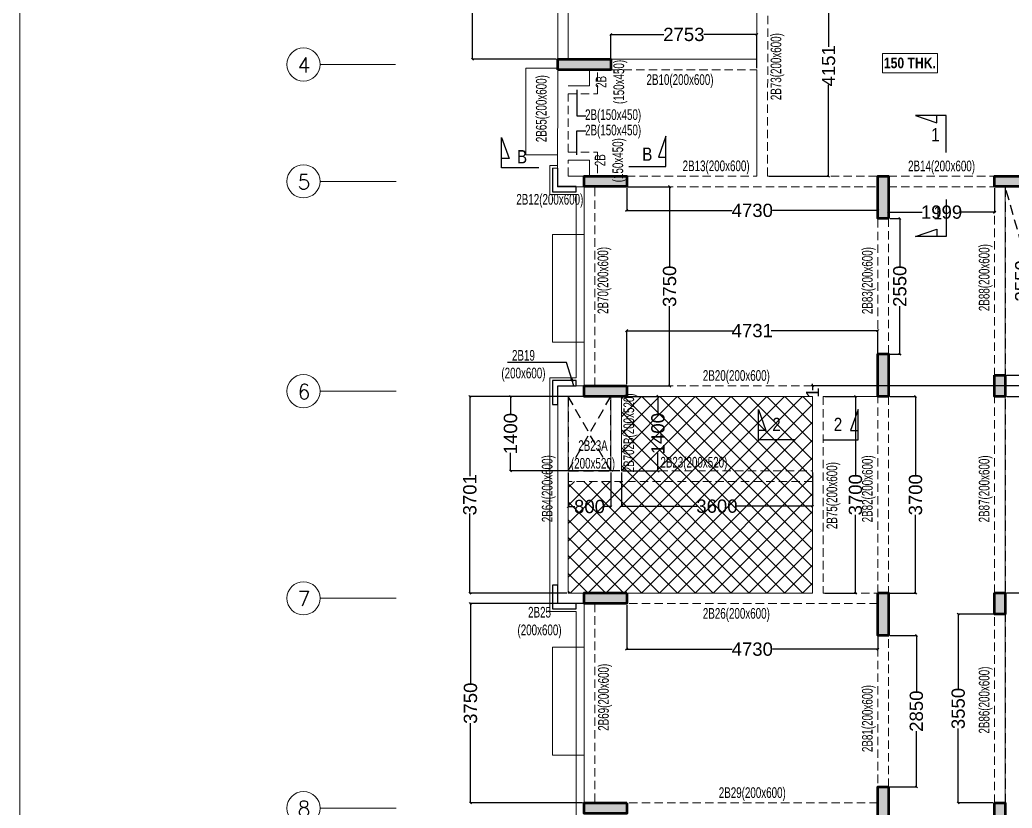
# Model space of a CAD drawing. Header units: millimetres. Extents: x -29 to 37328, y -5 to 79129.
# Drawn here: x -29 to 18661, y 51008 to 65849 of the extents above; entities that cross this region are included whole.
import ezdxf
from ezdxf.enums import TextEntityAlignment as Align

# ---------------------------------------------------------------- set-up
doc = ezdxf.new("R2010")
doc.units = ezdxf.units.MM
for name, pattern in [('ACAD_ISO04W100', [30, 24, -3, 0, -3]), ('CONTINU', [0]), ('DASHED', [0.75, 0.5, -0.25]), ('HIDDEN', [9.525, 6.35, -3.175])]:
    doc.linetypes.add(name, pattern=pattern)
for name, color, linetype, lineweight in [('A-ANNO-DIMS', 8, 'Continuous', 15), ('A-ANNO-GRID-LINE', 8, 'ACAD_ISO04W100', 20), ('A-ANNO-GRID-TEXT', 13, 'Continuous', 15), ('A-BOXING PROJECTION', 8, 'Continuous', 9), ('A-CLMN', 5, 'Continuous', 50), ('A-CONC-PATT', 253, 'Continuous', 0), ('S - BEAM', 7, 'Continuous', 13), ('S - BEAM TXT', 30, 'Continuous', 13), ('S - SLAB TXT', 2, 'Continuous', 13), ('STR-Stair', 1, 'Continuous', 13)]:
    doc.layers.add(name, color=color, linetype=linetype, lineweight=lineweight)
for name, color, linetype in [('BAND DETAILS', 2, 'Continuous'), ('S-DIM', 8, 'Continuous'), ('SECTION', 4, 'CONTINU'), ('SL-FW-HIDDEN', 1, 'Continuous'), ('STR-COL', 3, 'Continuous'), ('TOILET SUNK BY80', 240, 'Continuous')]:
    doc.layers.add(name, color=color, linetype=linetype)
doc.styles.add('Dim.s & Anno.(Misc.)', font='ARIALN.TTF')
doc.styles.add('ROMANS', font='romans.shx')
doc.styles.add('S - GRID TXT', font='ARIALNB.TTF')
doc.styles.add('SED', font='ARIALN.TTF', dxfattribs={"height": 50})
doc.styles.add('SOBHA', font='arial.ttf')
doc.styles.get("Standard").update_dxf_attribs({"font": 'arial.ttf'})
doc.styles.add('TITLE', font='tahoma.ttf')
doc.dimstyles.new('A-GFC-100', dxfattribs={"dimscale": 100, "dimtxt": 1.75, "dimasz": 1.5, "dimexe": 1.5, "dimexo": 0, "dimgap": 1, "dimtad": 1, "dimdec": 0, "dimdsep": 46, "dimtxsty": 'Dim.s & Anno.(Misc.)', "dimblk": 'ARCHTICK', "dimcen": 0, "dimdle": 1.5, "dimclrd": 256, "dimclre": 8, "dimclrt": 6, "dimazin": 2, "dimtfac": 1, "dimtdec": 0, "dimtix": 1, "dimtmove": 2, "dimatfit": 3, "dimfxl": 1, "dimtolj": 1, "dimlwd": -1, "dimlwe": 9, "dimarcsym": 0})
doc.dimstyles.new('ISO-25', dxfattribs={"dimtxt": 2.5, "dimasz": 2.5, "dimexe": 1.25, "dimexo": 0.625, "dimtad": 1, "dimtxsty": 'Standard', "dimcen": 2.5, "dimadec": 0, "dimazin": 0, "dimtfac": 1, "dimtmove": 0, "dimatfit": 3, "dimfxl": 1, "dimarcsym": 0})
doc.dimstyles.new('S--20', dxfattribs={"dimscale": 20, "dimtxt": 12.5, "dimasz": 2, "dimexe": 0.25, "dimexo": 1.5, "dimgap": 0.1, "dimtad": 0, "dimdec": 0, "dimrnd": 0.0005, "dimzin": 0, "dimdsep": 46, "dimtxsty": 'SOBHA', "dimblk": 'OBLIQUE', "dimcen": 0.09, "dimclrd": 8, "dimclre": 8, "dimclrt": 4, "dimadec": 0, "dimazin": 0, "dimtfac": 1, "dimtdec": 0, "dimtofl": 0, "dimtmove": 0, "dimatfit": 3, "dimfxl": 0.18, "dimtolj": 1, "dimtzin": 0, "dimlwd": -1, "dimlwe": -1, "dimarcsym": 0})

# ---------------------------------------------------------------- blocks, each defined once
blk = doc.blocks.new('*U83')
at = {"layer": 'SL-FW-HIDDEN', "linetype": 'HIDDEN', "ltscale": 30}
for p, q in [((5530, 19500), (0, 0)), ((0, 19500), (5530, 0))]:
    blk.add_line(p, q, dxfattribs=at)
blk.add_lwpolyline([(0, 19500), (5530, 19500), (5530, 0), (0, 0)], close=True, dxfattribs=at)
at = {"layer": 'SL-FW-HIDDEN', "linetype": 'DASHED', "ltscale": 250, "style": 'TITLE'}
blk.add_attdef('DECRIPTION', text='', height=125, dxfattribs=at).set_placement((960, 116), align=Align.MIDDLE_CENTER)
blk = doc.blocks.new('*U85')
at = {"layer": 'SL-FW-HIDDEN', "linetype": 'HIDDEN', "ltscale": 30}
for p, q in [((800, 1400), (0, 0)), ((0, 1400), (800, 0))]:
    blk.add_line(p, q, dxfattribs=at)
blk.add_lwpolyline([(0, 1400), (800, 1400), (800, 0), (0, 0)], close=True, dxfattribs=at)
at = {"layer": 'SL-FW-HIDDEN', "linetype": 'DASHED', "ltscale": 250, "style": 'TITLE'}
blk.add_attdef('DECRIPTION', text='', height=125, dxfattribs=at).set_placement((960, 116), align=Align.MIDDLE_CENTER)
blk = doc.blocks.new('_ArchTick')
at = {"color": 0, "linetype": 'ByBlock', "const_width": 0.15}
blk.add_lwpolyline([(-0.5, -0.5), (0.5, 0.5)], dxfattribs=at)
blk = doc.blocks.new('STRG')
at = {"layer": 'A-ANNO-DIMS', "linetype": 'ACAD_ISO04W100'}
for p, q in [((19326.6, -1600659.7, -0.8), (17903.9, -1600659.7, -0.8)), ((19340.3, -1602859.7, -0.1), (17903.9, -1602859.7, -0.1)), ((19340.3, -1606809.7, -0.3), (17903.9, -1606809.7, -0.3)), ((19340.3, -1610709.7, -0.1), (17903.9, -1610709.7, -0.1)), ((19340.3, -1614659.7, -0.1), (17903.9, -1614659.7, -0.1))]:
    blk.add_line(p, q, dxfattribs=at)
at = {"layer": 'A-ANNO-GRID-TEXT'}
for centre in [(17591.7, -1600659.7), (17591.7, -1602859.7), (17591.7, -1606809.7, -0.3), (17591.7, -1610709.7), (17591.7, -1614659.7)]:
    blk.add_circle(centre, 312.3, dxfattribs=at)
at = {"layer": 'A-ANNO-GRID-TEXT', "style": 'ROMANS'}
for s, p in [('4', (17480.3, -1600810.5, 0.3)), ('5', (17480.3, -1603010.5, 0.3)), ('6', (17480.3, -1606960.5)), ('7', (17480.3, -1610860.5, 0.3)), ('8', (17480.3, -1614810.5, 0.3))]:
    blk.add_text(s, height=282.2, dxfattribs=at).set_placement(p)
blk = doc.blocks.new('FFR')
at = {"layer": 'A-CONC-PATT'}
h = blk.add_hatch(color=256, dxfattribs=at)
h.dxf.hatch_style = 1
h.paths.add_polyline_path([(2010, 33780), (2010, 33580), (3010, 33580), (3010, 33780)])
h = blk.add_hatch(color=256, dxfattribs=at)
h.dxf.hatch_style = 1
h.paths.add_polyline_path([(2510, 31580), (2510, 31380), (3310, 31380), (3310, 31580)])
h = blk.add_hatch(color=256, dxfattribs=at)
h.dxf.hatch_style = 1
h.paths.add_polyline_path([(8040, 30780), (8240, 30780), (8240, 31580), (8040, 31580)])
h = blk.add_hatch(color=256, dxfattribs=at)
h.dxf.hatch_style = 1
h.paths.add_polyline_path([(8040, 30780), (8240, 30780), (8240, 31580), (8040, 31580)])
h = blk.add_hatch(color=256, dxfattribs=at)
h.dxf.hatch_style = 1
h.paths.add_polyline_path([(10240, 31580), (10240, 31380), (11040, 31380), (11040, 31580)])
h = blk.add_hatch(color=256, dxfattribs=at)
h.dxf.hatch_style = 1
h.paths.add_polyline_path([(8240, 28230), (8040, 28230), (8040, 27430), (8240, 27430)])
h = blk.add_hatch(color=256, dxfattribs=at)
h.dxf.hatch_style = 1
h.paths.add_polyline_path([(10440, 27830), (10240, 27830), (10240, 27430), (10440, 27430)])
h = blk.add_hatch(color=256, dxfattribs=at)
h.dxf.hatch_style = 1
h.paths.add_polyline_path([(3310, 27430), (3310, 27630), (2510, 27630), (2510, 27430)])
h = blk.add_hatch(color=256, dxfattribs=at)
h.dxf.hatch_style = 1
h.paths.add_polyline_path([(3310, 27430), (3310, 27630), (2510, 27630), (2510, 27430)])
h = blk.add_hatch(color=256, dxfattribs=at)
h.dxf.hatch_style = 1
h.paths.add_polyline_path([(3310, 23530), (3310, 23730), (2510, 23730), (2510, 23530)])
h = blk.add_hatch(color=256, dxfattribs=at)
h.dxf.hatch_style = 1
h.paths.add_polyline_path([(3310, 23530), (3310, 23730), (2510, 23730), (2510, 23530)])
h = blk.add_hatch(color=256, dxfattribs=at)
h.dxf.hatch_style = 1
h.paths.add_polyline_path([(8240, 23730), (8040, 23730), (8040, 22930), (8240, 22930)])
h = blk.add_hatch(color=256, dxfattribs=at)
h.dxf.hatch_style = 1
h.paths.add_polyline_path([(10440, 23730), (10240, 23730), (10240, 23330), (10440, 23330)])
h = blk.add_hatch(color=256, dxfattribs=at)
h.dxf.hatch_style = 1
h.paths.add_polyline_path([(8040, 19280), (8240, 19280), (8240, 20080), (8040, 20080)])
h = blk.add_hatch(color=256, dxfattribs=at)
h.dxf.hatch_style = 1
h.paths.add_polyline_path([(3310, 19580), (3310, 19780), (2510, 19780), (2510, 19580)])
h = blk.add_hatch(color=256, dxfattribs=at)
h.dxf.hatch_style = 1
h.paths.add_polyline_path([(10440, 19780), (10240, 19780), (10240, 19380), (10440, 19380)])
at = {"layer": 'A-CLMN'}
for points, elevation in [([(2010, 33580), (2010, 33780), (3010, 33780), (3010, 33580)], 0), ([(2510, 31380), (2510, 31580), (3310, 31580), (3310, 31380)], 1), ([(8240, 30780), (8040, 30780), (8040, 31580), (8240, 31580)], 1), ([(8240, 30780), (8040, 30780), (8040, 31580), (8240, 31580)], 1), ([(10240, 31380), (10240, 31580), (11040, 31580), (11040, 31380)], 1), ([(8040, 28230), (8240, 28230), (8240, 27430), (8040, 27430)], 1), ([(10240, 27830), (10440, 27830), (10440, 27430), (10240, 27430)], 1), ([(3310, 27630), (3310, 27430), (2510, 27430), (2510, 27630)], 0), ([(3310, 27630), (3310, 27430), (2510, 27430), (2510, 27630)], 0), ([(3310, 23730), (3310, 23530), (2510, 23530), (2510, 23730)], 1), ([(3310, 23730), (3310, 23530), (2510, 23530), (2510, 23730)], 1), ([(8040, 23730), (8240, 23730), (8240, 22930), (8040, 22930)], 1), ([(10240, 23730), (10440, 23730), (10440, 23330), (10240, 23330)], 1), ([(8240, 19280), (8040, 19280), (8040, 20080), (8240, 20080)], 1), ([(3310, 19780), (3310, 19580), (2510, 19580), (2510, 19780)], 1), ([(10240, 19780), (10440, 19780), (10440, 19380), (10240, 19380)], 1)]:
    blk.add_lwpolyline(points, close=True, dxfattribs=dict(at, elevation=elevation))
blk = doc.blocks.new('ELEVATION FEATURE - ELEVATION FEATURE-2962623-SECOND FLOOR LEVEL')
at = {"layer": 'A-BOXING PROJECTION', "color": 2}
for p, q in [((4979978, 4983476), (4979978, 4984026)), ((4980128, 4984026), (4979978, 4984026)), ((4980128, 4983976), (4980028, 4983976)), ((4980478, 4983476), (4979978, 4983476)), ((4980478, 4982766), (4980478, 4983476)), ((4980478, 4980026), (4980478, 4982766)), ((4979978, 4975626), (4979978, 4980026)), ((4979978, 4980026), (4980478, 4980026)), ((4980478, 4975626), (4979978, 4975626)), ((4980478, 4974916), (4980478, 4975626)), ((4980478, 4970966), (4980478, 4974916))]:
    blk.add_line(p, q, dxfattribs=at)
at = {"layer": 'A-BOXING PROJECTION', "color": 2, "lineweight": 25}
for p, q in [((4980028, 4983976), (4980028, 4983526)), ((4980128, 4983626), (4980128, 4983976)), ((4980478, 4983626), (4980128, 4983626)), ((4980478, 4983526), (4980478, 4983626)), ((4980028, 4983526), (4980478, 4983526)), ((4980478, 4979976), (4980028, 4979976)), ((4980028, 4979976), (4980028, 4979526)), ((4980128, 4979526), (4980128, 4979876)), ((4980128, 4979876), (4980478, 4979876)), ((4980478, 4979876), (4980478, 4979976)), ((4980028, 4979526), (4980128, 4979526)), ((4980128, 4976126), (4980028, 4976126)), ((4980028, 4976126), (4980028, 4975676)), ((4980128, 4975776), (4980128, 4976126)), ((4980478, 4975776), (4980128, 4975776)), ((4980478, 4975676), (4980478, 4975776)), ((4980028, 4975676), (4980478, 4975676))]:
    blk.add_line(p, q, dxfattribs=at)
blk = doc.blocks.new('A$C420997f2')
at = {"layer": 'SECTION', "color": 5, "ltscale": 1000}
for points, elevation in [([(1452, 30533), (755, 30533), (755, 31108), (894, 30710), (755, 30710)], 1), ([(3149, 30558), (3846, 30558), (3846, 31133), (3707, 30735), (3846, 30735)], 2)]:
    blk.add_lwpolyline(points, dxfattribs=dict(at, elevation=elevation))
at = {"layer": 'SECTION', "linetype": 'Continuous', "style": 'SED'}
for p in [(1043, 30619, 1), (3402, 30667, 0)]:
    blk.add_text('B', height=250, rotation=0.0105, dxfattribs=at).set_placement(p)
blk = doc.blocks.new('_Oblique')
at = {"color": 0, "linetype": 'ByBlock', "lineweight": -2}
blk.add_line((-0.5, -0.5), (0.5, 0.5), dxfattribs=at)
blk = doc.blocks.new('*D263')
at = {"layer": 'Defpoints', "color": 0, "linetype": 'ByBlock', "transparency": 16777216}
for p in [(13853, 65573), (11101, 64908, -2), (13853, 64908, 0)]:
    blk.add_point(p, dxfattribs=at)
at = {"layer": 'S-DIM', "color": 8, "transparency": 16777216}
for p, q in [((11101, 64938), (11101, 65578)), ((11101, 65573), (12100, 65573)), ((13853, 65573), (12854, 65573)), ((13853, 64938), (13853, 65578))]:
    blk.add_line(p, q, dxfattribs=at)
at = {"layer": 'S-DIM', "color": 8, "linetype": 'ByBlock', "transparency": 16777216, "xscale": 40, "yscale": 40, "zscale": 40, "rotation": 180}
blk.add_blockref('_Oblique', (11101, 65573), dxfattribs=at)
at = {"layer": 'S-DIM', "color": 8, "linetype": 'ByBlock', "transparency": 16777216, "xscale": 40, "yscale": 40, "zscale": 40}
blk.add_blockref('_Oblique', (13853, 65573), dxfattribs=at)
at = {"layer": 'S-DIM', "color": 4, "linetype": 'ByBlock', "transparency": 16777216, "insert": (12477, 65573), "char_height": 250, "attachment_point": 5, "style": 'SOBHA'}
blk.add_mtext('\\A1;2753', dxfattribs=at)
blk = doc.blocks.new('*D386')
at = {"layer": 'Defpoints', "color": 0, "linetype": 'ByBlock', "transparency": 16777216}
for p in [(11401, 62708), (16131, 62708), (16131, 62261)]:
    blk.add_point(p, dxfattribs=at)
at = {"layer": 'S-DIM', "color": 8, "transparency": 16777216}
for p, q in [((11401, 62678), (11401, 62256)), ((16131, 62678), (16131, 62256)), ((11401, 62261), (13386, 62261)), ((16131, 62261), (14146, 62261))]:
    blk.add_line(p, q, dxfattribs=at)
at = {"layer": 'S-DIM', "color": 8, "linetype": 'ByBlock', "transparency": 16777216, "xscale": 40, "yscale": 40, "zscale": 40, "rotation": 180}
blk.add_blockref('_Oblique', (11401, 62261), dxfattribs=at)
at = {"layer": 'S-DIM', "color": 8, "linetype": 'ByBlock', "transparency": 16777216, "xscale": 40, "yscale": 40, "zscale": 40}
blk.add_blockref('_Oblique', (16131, 62261), dxfattribs=at)
at = {"layer": 'S-DIM', "color": 4, "linetype": 'ByBlock', "transparency": 16777216, "insert": (13766, 62261), "char_height": 250, "attachment_point": 5, "style": 'SOBHA'}
blk.add_mtext('\\A1;4730', dxfattribs=at)
blk = doc.blocks.new('*D387')
at = {"layer": 'Defpoints', "color": 0, "linetype": 'ByBlock', "transparency": 16777216}
for p in [(16331, 62708), (18331, 62709, 1), (18331, 62228)]:
    blk.add_point(p, dxfattribs=at)
at = {"layer": 'S-DIM', "color": 8, "transparency": 16777216}
for p, q in [((16331, 62678), (16331, 62223)), ((18331, 62679), (18331, 62223)), ((16331, 62228), (16967, 62228)), ((18331, 62228), (17695, 62228))]:
    blk.add_line(p, q, dxfattribs=at)
at = {"layer": 'S-DIM', "color": 8, "linetype": 'ByBlock', "transparency": 16777216, "xscale": 40, "yscale": 40, "zscale": 40, "rotation": 180}
blk.add_blockref('_Oblique', (16331, 62228), dxfattribs=at)
at = {"layer": 'S-DIM', "color": 8, "linetype": 'ByBlock', "transparency": 16777216, "xscale": 40, "yscale": 40, "zscale": 40}
blk.add_blockref('_Oblique', (18331, 62228), dxfattribs=at)
at = {"layer": 'S-DIM', "color": 4, "linetype": 'ByBlock', "transparency": 16777216, "insert": (17331, 62228), "char_height": 250, "attachment_point": 5, "style": 'SOBHA'}
blk.add_mtext('\\A1;1999', dxfattribs=at)
blk = doc.blocks.new('*D392')
at = {"layer": 'Defpoints', "color": 0, "linetype": 'ByBlock', "transparency": 16777216}
for p in [(11401, 59997), (11401, 58959, 0), (16131, 58958)]:
    blk.add_point(p, dxfattribs=at)
at = {"layer": 'S-DIM', "color": 8, "transparency": 16777216}
for p, q in [((11401, 58989), (11401, 60002)), ((11401, 59997), (13410, 59997)), ((16131, 59997), (14122, 59997)), ((16131, 58988), (16131, 60002))]:
    blk.add_line(p, q, dxfattribs=at)
at = {"layer": 'S-DIM', "color": 8, "linetype": 'ByBlock', "transparency": 16777216, "xscale": 40, "yscale": 40, "zscale": 40, "rotation": 180}
blk.add_blockref('_Oblique', (11401, 59997), dxfattribs=at)
at = {"layer": 'S-DIM', "color": 8, "linetype": 'ByBlock', "transparency": 16777216, "xscale": 40, "yscale": 40, "zscale": 40}
blk.add_blockref('_Oblique', (16131, 59997), dxfattribs=at)
at = {"layer": 'S-DIM', "color": 4, "linetype": 'ByBlock', "transparency": 16777216, "insert": (13766, 59997), "char_height": 250, "attachment_point": 5, "style": 'SOBHA'}
blk.add_mtext('\\A1;4731', dxfattribs=at)
blk = doc.blocks.new('*D266')
at = {"layer": 'Defpoints', "color": 0, "linetype": 'ByBlock', "transparency": 16777216}
for p in [(14900, 58958), (26461, 58958, 0), (31191, 58959, 1)]:
    blk.add_point(p, dxfattribs=at)
at = {"layer": 'S-DIM', "color": 8, "transparency": 16777216}
for p, q in [((31161, 58959), (14895, 58959)), ((26431, 58958), (14895, 58958)), ((14900, 58959), (14900, 58999)), ((14900, 58958), (14900, 58878))]:
    blk.add_line(p, q, dxfattribs=at)
at = {"layer": 'S-DIM', "color": 8, "linetype": 'ByBlock', "transparency": 16777216, "xscale": 40, "yscale": 40, "zscale": 40}
for p, rotation in [((14900, 58959), 270), ((14900, 58958), 90)]:
    blk.add_blockref('_Oblique', p, dxfattribs=dict(at, rotation=rotation))
at = {"layer": 'S-DIM', "color": 4, "linetype": 'ByBlock', "transparency": 16777216, "insert": (14900, 58830), "char_height": 250, "attachment_point": 5, "rotation": 90, "style": 'SOBHA'}
blk.add_mtext('\\A1;1', dxfattribs=at)
blk = doc.blocks.new('*D267')
at = {"layer": 'Defpoints', "color": 0, "linetype": 'ByBlock', "transparency": 16777216}
for p in [(11300, 57359, 1), (14900, 57359, 1), (14900, 56692)]:
    blk.add_point(p, dxfattribs=at)
at = {"layer": 'S-DIM', "color": 8, "transparency": 16777216}
for p, q in [((11300, 57329), (11300, 56687)), ((14900, 57329), (14900, 56687)), ((11300, 56692), (12726, 56692)), ((14900, 56692), (13475, 56692))]:
    blk.add_line(p, q, dxfattribs=at)
at = {"layer": 'S-DIM', "color": 8, "linetype": 'ByBlock', "transparency": 16777216, "xscale": 40, "yscale": 40, "zscale": 40, "rotation": 180}
blk.add_blockref('_Oblique', (11300, 56692), dxfattribs=at)
at = {"layer": 'S-DIM', "color": 8, "linetype": 'ByBlock', "transparency": 16777216, "xscale": 40, "yscale": 40, "zscale": 40}
blk.add_blockref('_Oblique', (14900, 56692), dxfattribs=at)
at = {"layer": 'S-DIM', "color": 4, "linetype": 'ByBlock', "transparency": 16777216, "insert": (13100, 56692), "char_height": 250, "attachment_point": 5, "style": 'SOBHA'}
blk.add_mtext('\\A1;3600', dxfattribs=at)
blk = doc.blocks.new('*D268')
at = {"layer": 'Defpoints', "color": 0, "linetype": 'ByBlock', "transparency": 16777216}
for p in [(10300, 57359, 1), (11100, 57359, 1), (11100, 56685)]:
    blk.add_point(p, dxfattribs=at)
at = {"layer": 'S-DIM', "color": 8, "transparency": 16777216}
for p, q in [((10300, 57329), (10300, 56680)), ((11100, 57329), (11100, 56680)), ((10300, 56685), (10422, 56685)), ((11100, 56685), (10978, 56685))]:
    blk.add_line(p, q, dxfattribs=at)
at = {"layer": 'S-DIM', "color": 8, "linetype": 'ByBlock', "transparency": 16777216, "xscale": 40, "yscale": 40, "zscale": 40, "rotation": 180}
blk.add_blockref('_Oblique', (10300, 56685), dxfattribs=at)
at = {"layer": 'S-DIM', "color": 8, "linetype": 'ByBlock', "transparency": 16777216, "xscale": 40, "yscale": 40, "zscale": 40}
blk.add_blockref('_Oblique', (11100, 56685), dxfattribs=at)
at = {"layer": 'S-DIM', "color": 4, "linetype": 'ByBlock', "transparency": 16777216, "insert": (10700, 56685), "char_height": 250, "attachment_point": 5, "style": 'SOBHA'}
blk.add_mtext('\\A1;800', dxfattribs=at)
blk = doc.blocks.new('*D394')
at = {"layer": 'Defpoints', "color": 0, "linetype": 'ByBlock', "transparency": 16777216}
for p in [(11401, 54858), (16131, 54858), (16131, 54000)]:
    blk.add_point(p, dxfattribs=at)
at = {"layer": 'S-DIM', "color": 8, "transparency": 16777216}
for p, q in [((11401, 54828), (11401, 53995)), ((16131, 54828), (16131, 53995)), ((11401, 54000), (13386, 54000)), ((16131, 54000), (14146, 54000))]:
    blk.add_line(p, q, dxfattribs=at)
at = {"layer": 'S-DIM', "color": 8, "linetype": 'ByBlock', "transparency": 16777216, "xscale": 40, "yscale": 40, "zscale": 40, "rotation": 180}
blk.add_blockref('_Oblique', (11401, 54000), dxfattribs=at)
at = {"layer": 'S-DIM', "color": 8, "linetype": 'ByBlock', "transparency": 16777216, "xscale": 40, "yscale": 40, "zscale": 40}
blk.add_blockref('_Oblique', (16131, 54000), dxfattribs=at)
at = {"layer": 'S-DIM', "color": 4, "linetype": 'ByBlock', "transparency": 16777216, "insert": (13766, 54000), "char_height": 250, "attachment_point": 5, "style": 'SOBHA'}
blk.add_mtext('\\A1;4730', dxfattribs=at)
blk = doc.blocks.new('*D329')
at = {"layer": 'Defpoints', "color": 0, "linetype": 'ByBlock', "transparency": 16777216}
for p in [(8447, 58759), (10300, 58759, 0), (10301, 55058, 1)]:
    blk.add_point(p, dxfattribs=at)
at = {"layer": 'S-DIM', "color": 8, "transparency": 16777216}
for p, q in [((10270, 58759), (8442, 58759)), ((8447, 58759), (8447, 57259)), ((8447, 55058), (8447, 56557)), ((10271, 55058), (8442, 55058))]:
    blk.add_line(p, q, dxfattribs=at)
at = {"layer": 'S-DIM', "color": 8, "linetype": 'ByBlock', "transparency": 16777216, "xscale": 40, "yscale": 40, "zscale": 40}
for p, rotation in [((8447, 58759), 90), ((8447, 55058), 270)]:
    blk.add_blockref('_Oblique', p, dxfattribs=dict(at, rotation=rotation))
at = {"layer": 'S-DIM', "color": 4, "linetype": 'ByBlock', "transparency": 16777216, "insert": (8447, 56908), "char_height": 250, "attachment_point": 5, "rotation": 90, "style": 'SOBHA'}
blk.add_mtext('\\A1;3701', dxfattribs=at)
blk = doc.blocks.new('*D330')
at = {"layer": 'Defpoints', "color": 0, "linetype": 'ByBlock', "transparency": 16777216}
for p in [(8495, 69989), (10100, 69989, 0), (10101, 65108, -1)]:
    blk.add_point(p, dxfattribs=at)
at = {"layer": 'S-DIM', "color": 8, "transparency": 16777216}
for p, q in [((10070, 69989), (8490, 69989)), ((8495, 69989), (8495, 67904)), ((8495, 65108), (8495, 67192)), ((10071, 65108), (8490, 65108))]:
    blk.add_line(p, q, dxfattribs=at)
at = {"layer": 'S-DIM', "color": 8, "linetype": 'ByBlock', "transparency": 16777216, "xscale": 40, "yscale": 40, "zscale": 40}
for p, rotation in [((8495, 69989), 90), ((8495, 65108), 270)]:
    blk.add_blockref('_Oblique', p, dxfattribs=dict(at, rotation=rotation))
at = {"layer": 'S-DIM', "color": 4, "linetype": 'ByBlock', "transparency": 16777216, "insert": (8495, 67548), "char_height": 250, "attachment_point": 5, "rotation": 90, "style": 'SOBHA'}
blk.add_mtext('\\A1;4881', dxfattribs=at)
blk = doc.blocks.new('*D412')
at = {"layer": 'Defpoints', "color": 0, "linetype": 'ByBlock', "transparency": 16777216}
for p in [(8459, 54858), (10601, 54858), (10601, 51108)]:
    blk.add_point(p, dxfattribs=at)
at = {"layer": 'S-DIM', "color": 8, "transparency": 16777216}
for p, q in [((10571, 54858), (8454, 54858)), ((8459, 54858), (8459, 53358)), ((8459, 51108), (8459, 52608)), ((10571, 51108), (8454, 51108))]:
    blk.add_line(p, q, dxfattribs=at)
at = {"layer": 'S-DIM', "color": 8, "linetype": 'ByBlock', "transparency": 16777216, "xscale": 40, "yscale": 40, "zscale": 40}
for p, rotation in [((8459, 54858), 90), ((8459, 51108), 270)]:
    blk.add_blockref('_Oblique', p, dxfattribs=dict(at, rotation=rotation))
at = {"layer": 'S-DIM', "color": 4, "linetype": 'ByBlock', "transparency": 16777216, "insert": (8459, 52983), "char_height": 250, "attachment_point": 5, "rotation": 90, "style": 'SOBHA'}
blk.add_mtext('\\A1;3750', dxfattribs=at)
blk = doc.blocks.new('*D332')
at = {"layer": 'Defpoints', "color": 0, "linetype": 'ByBlock', "transparency": 16777216}
for p in [(11300, 58759, 0), (9213, 57359), (11300, 57359, 1)]:
    blk.add_point(p, dxfattribs=at)
at = {"layer": 'S-DIM', "color": 8, "transparency": 16777216}
for p, q in [((11270, 58759), (9208, 58759)), ((9213, 58759), (9213, 58422)), ((9213, 57359), (9213, 57695)), ((11270, 57359), (9208, 57359))]:
    blk.add_line(p, q, dxfattribs=at)
at = {"layer": 'S-DIM', "color": 8, "linetype": 'ByBlock', "transparency": 16777216, "xscale": 40, "yscale": 40, "zscale": 40}
for p, rotation in [((9213, 58759), 90), ((9213, 57359), 270)]:
    blk.add_blockref('_Oblique', p, dxfattribs=dict(at, rotation=rotation))
at = {"layer": 'S-DIM', "color": 4, "linetype": 'ByBlock', "transparency": 16777216, "insert": (9213, 58059), "char_height": 250, "attachment_point": 5, "rotation": 90, "style": 'SOBHA'}
blk.add_mtext('\\A1;1400', dxfattribs=at)
blk = doc.blocks.new('*D333')
at = {"layer": 'Defpoints', "color": 0, "linetype": 'ByBlock', "transparency": 16777216}
for p in [(10801, 62708, 0), (10801, 58958, 0), (12209, 58958)]:
    blk.add_point(p, dxfattribs=at)
at = {"layer": 'S-DIM', "color": 8, "transparency": 16777216}
for p, q in [((10831, 62708), (12214, 62708)), ((12209, 62708), (12209, 61208)), ((12209, 58958), (12209, 60458)), ((10831, 58958), (12214, 58958))]:
    blk.add_line(p, q, dxfattribs=at)
at = {"layer": 'S-DIM', "color": 8, "linetype": 'ByBlock', "transparency": 16777216, "xscale": 40, "yscale": 40, "zscale": 40}
for p, rotation in [((12209, 62708), 90), ((12209, 58958), 270)]:
    blk.add_blockref('_Oblique', p, dxfattribs=dict(at, rotation=rotation))
at = {"layer": 'S-DIM', "color": 4, "linetype": 'ByBlock', "transparency": 16777216, "insert": (12209, 60833), "char_height": 250, "attachment_point": 5, "rotation": 90, "style": 'SOBHA'}
blk.add_mtext('\\A1;3750', dxfattribs=at)
blk = doc.blocks.new('*D335')
at = {"layer": 'Defpoints', "color": 0, "linetype": 'ByBlock', "transparency": 16777216}
for p in [(11300, 58759, 0), (11990, 58759), (11300, 57359, 1)]:
    blk.add_point(p, dxfattribs=at)
at = {"layer": 'S-DIM', "color": 8, "transparency": 16777216}
for p, q in [((11330, 58759), (11995, 58759)), ((11990, 58759), (11990, 58422)), ((11990, 57359), (11990, 57695)), ((11330, 57359), (11995, 57359))]:
    blk.add_line(p, q, dxfattribs=at)
at = {"layer": 'S-DIM', "color": 8, "linetype": 'ByBlock', "transparency": 16777216, "xscale": 40, "yscale": 40, "zscale": 40}
for p, rotation in [((11990, 58759), 90), ((11990, 57359), 270)]:
    blk.add_blockref('_Oblique', p, dxfattribs=dict(at, rotation=rotation))
at = {"layer": 'S-DIM', "color": 4, "linetype": 'ByBlock', "transparency": 16777216, "insert": (11990, 58059), "char_height": 250, "attachment_point": 5, "rotation": 90, "style": 'SOBHA'}
blk.add_mtext('\\A1;1400', dxfattribs=at)
blk = doc.blocks.new('*D336')
at = {"layer": 'Defpoints', "color": 0, "linetype": 'ByBlock', "transparency": 16777216}
for p in [(14061, 67059), (14053, 62908, 0), (15203, 62908)]:
    blk.add_point(p, dxfattribs=at)
at = {"layer": 'S-DIM', "color": 8, "transparency": 16777216}
for p, q in [((14091, 67059), (15208, 67059)), ((15203, 67059), (15203, 65339)), ((15203, 62908), (15203, 64627)), ((14083, 62908), (15208, 62908))]:
    blk.add_line(p, q, dxfattribs=at)
at = {"layer": 'S-DIM', "color": 8, "linetype": 'ByBlock', "transparency": 16777216, "xscale": 40, "yscale": 40, "zscale": 40}
for p, rotation in [((15203, 67059), 90), ((15203, 62908), 270)]:
    blk.add_blockref('_Oblique', p, dxfattribs=dict(at, rotation=rotation))
at = {"layer": 'S-DIM', "color": 4, "linetype": 'ByBlock', "transparency": 16777216, "insert": (15203, 64983), "char_height": 250, "attachment_point": 5, "rotation": 90, "style": 'SOBHA'}
blk.add_mtext('\\A1;4151', dxfattribs=at)
blk = doc.blocks.new('*D338')
at = {"layer": 'Defpoints', "color": 0, "linetype": 'ByBlock', "transparency": 16777216}
for p in [(15100, 58758, 0), (15100, 55058, 0), (15710, 55058)]:
    blk.add_point(p, dxfattribs=at)
at = {"layer": 'S-DIM', "color": 8, "transparency": 16777216}
for p, q in [((15130, 58758), (15715, 58758)), ((15710, 58758), (15710, 57283)), ((15710, 55058), (15710, 56533)), ((15130, 55058), (15715, 55058))]:
    blk.add_line(p, q, dxfattribs=at)
at = {"layer": 'S-DIM', "color": 8, "linetype": 'ByBlock', "transparency": 16777216, "xscale": 40, "yscale": 40, "zscale": 40}
for p, rotation in [((15710, 58758), 90), ((15710, 55058), 270)]:
    blk.add_blockref('_Oblique', p, dxfattribs=dict(at, rotation=rotation))
at = {"layer": 'S-DIM', "color": 4, "linetype": 'ByBlock', "transparency": 16777216, "insert": (15710, 56908), "char_height": 250, "attachment_point": 5, "rotation": 90, "style": 'SOBHA'}
blk.add_mtext('\\A1;3700', dxfattribs=at)
blk = doc.blocks.new('*D341')
at = {"layer": 'Defpoints', "color": 0, "linetype": 'ByBlock', "transparency": 16777216}
for p in [(16331, 54259, 1), (16857, 54259), (16331, 51409, 1)]:
    blk.add_point(p, dxfattribs=at)
at = {"layer": 'S-DIM', "color": 8, "transparency": 16777216}
for p, q in [((16361, 54259), (16862, 54259)), ((16857, 54259), (16857, 53211)), ((16857, 51409), (16857, 52457)), ((16361, 51409), (16862, 51409))]:
    blk.add_line(p, q, dxfattribs=at)
at = {"layer": 'S-DIM', "color": 8, "linetype": 'ByBlock', "transparency": 16777216, "xscale": 40, "yscale": 40, "zscale": 40}
for p, rotation in [((16857, 54259), 90), ((16857, 51409), 270)]:
    blk.add_blockref('_Oblique', p, dxfattribs=dict(at, rotation=rotation))
at = {"layer": 'S-DIM', "color": 4, "linetype": 'ByBlock', "transparency": 16777216, "insert": (16857, 52834), "char_height": 250, "attachment_point": 5, "rotation": 90, "style": 'SOBHA'}
blk.add_mtext('\\A1;2850', dxfattribs=at)
blk = doc.blocks.new('*D417')
at = {"layer": 'Defpoints', "color": 0, "linetype": 'ByBlock', "transparency": 16777216}
for p in [(16331, 58758), (16841, 58758), (16331, 55058)]:
    blk.add_point(p, dxfattribs=at)
at = {"layer": 'S-DIM', "color": 8, "transparency": 16777216}
for p, q in [((16361, 58758), (16846, 58758)), ((16841, 58758), (16841, 57283)), ((16841, 55058), (16841, 56533)), ((16361, 55058), (16846, 55058))]:
    blk.add_line(p, q, dxfattribs=at)
at = {"layer": 'S-DIM', "color": 8, "linetype": 'ByBlock', "transparency": 16777216, "xscale": 40, "yscale": 40, "zscale": 40}
for p, rotation in [((16841, 58758), 90), ((16841, 55058), 270)]:
    blk.add_blockref('_Oblique', p, dxfattribs=dict(at, rotation=rotation))
at = {"layer": 'S-DIM', "color": 4, "linetype": 'ByBlock', "transparency": 16777216, "insert": (16841, 56908), "char_height": 250, "attachment_point": 5, "rotation": 90, "style": 'SOBHA'}
blk.add_mtext('\\A1;3700', dxfattribs=at)
blk = doc.blocks.new('*D418')
at = {"layer": 'Defpoints', "color": 0, "linetype": 'ByBlock', "transparency": 16777216}
for p in [(16331, 62108), (16545, 62108), (16331, 59558)]:
    blk.add_point(p, dxfattribs=at)
at = {"layer": 'S-DIM', "color": 8, "transparency": 16777216}
for p, q in [((16361, 62108), (16550, 62108)), ((16545, 62108), (16545, 61210)), ((16545, 59558), (16545, 60456)), ((16361, 59558), (16550, 59558))]:
    blk.add_line(p, q, dxfattribs=at)
at = {"layer": 'S-DIM', "color": 8, "linetype": 'ByBlock', "transparency": 16777216, "xscale": 40, "yscale": 40, "zscale": 40}
for p, rotation in [((16545, 62108), 90), ((16545, 59558), 270)]:
    blk.add_blockref('_Oblique', p, dxfattribs=dict(at, rotation=rotation))
at = {"layer": 'S-DIM', "color": 4, "linetype": 'ByBlock', "transparency": 16777216, "insert": (16545, 60833), "char_height": 250, "attachment_point": 5, "rotation": 90, "style": 'SOBHA'}
blk.add_mtext('\\A1;2550', dxfattribs=at)
blk = doc.blocks.new('*D346')
at = {"layer": 'Defpoints', "color": 0, "linetype": 'ByBlock', "transparency": 16777216}
for p in [(17645, 54659), (18330, 54659, 0), (18331, 51109, 1)]:
    blk.add_point(p, dxfattribs=at)
at = {"layer": 'S-DIM', "color": 8, "transparency": 16777216}
for p, q in [((18300, 54659), (17640, 54659)), ((17645, 54659), (17645, 53258)), ((17645, 51109), (17645, 52509)), ((18301, 51109), (17640, 51109))]:
    blk.add_line(p, q, dxfattribs=at)
at = {"layer": 'S-DIM', "color": 8, "linetype": 'ByBlock', "transparency": 16777216, "xscale": 40, "yscale": 40, "zscale": 40}
for p, rotation in [((17645, 54659), 90), ((17645, 51109), 270)]:
    blk.add_blockref('_Oblique', p, dxfattribs=dict(at, rotation=rotation))
at = {"layer": 'S-DIM', "color": 4, "linetype": 'ByBlock', "transparency": 16777216, "insert": (17645, 52884), "char_height": 250, "attachment_point": 5, "rotation": 90, "style": 'SOBHA'}
blk.add_mtext('\\A1;3550', dxfattribs=at)
blk = doc.blocks.new('*D347')
at = {"layer": 'Defpoints', "color": 0, "linetype": 'ByBlock', "transparency": 16777216}
for p in [(18531, 58759, 1), (19126, 58759), (18531, 55059, 1)]:
    blk.add_point(p, dxfattribs=at)
at = {"layer": 'S-DIM', "color": 8, "transparency": 16777216}
for p, q in [((18561, 58759), (19131, 58759)), ((19126, 58759), (19126, 57283)), ((19126, 55059), (19126, 56534)), ((18561, 55059), (19131, 55059))]:
    blk.add_line(p, q, dxfattribs=at)
at = {"layer": 'S-DIM', "color": 8, "linetype": 'ByBlock', "transparency": 16777216, "xscale": 40, "yscale": 40, "zscale": 40}
for p, rotation in [((19126, 58759), 90), ((19126, 55059), 270)]:
    blk.add_blockref('_Oblique', p, dxfattribs=dict(at, rotation=rotation))
at = {"layer": 'S-DIM', "color": 4, "linetype": 'ByBlock', "transparency": 16777216, "insert": (19126, 56909), "char_height": 250, "attachment_point": 5, "rotation": 90, "style": 'SOBHA'}
blk.add_mtext('\\A1;3700', dxfattribs=at)
blk = doc.blocks.new('*D348')
at = {"layer": 'Defpoints', "color": 0, "linetype": 'ByBlock', "transparency": 16777216}
for p in [(18530, 62709, 0), (18842, 62709), (18531, 59159, 1)]:
    blk.add_point(p, dxfattribs=at)
at = {"layer": 'S-DIM', "color": 8, "transparency": 16777216}
for p, q in [((18560, 62709), (18847, 62709)), ((18842, 62709), (18842, 61308)), ((18842, 59159), (18842, 60559)), ((18561, 59159), (18847, 59159))]:
    blk.add_line(p, q, dxfattribs=at)
at = {"layer": 'S-DIM', "color": 8, "linetype": 'ByBlock', "transparency": 16777216, "xscale": 40, "yscale": 40, "zscale": 40}
for p, rotation in [((18842, 62709), 90), ((18842, 59159), 270)]:
    blk.add_blockref('_Oblique', p, dxfattribs=dict(at, rotation=rotation))
at = {"layer": 'S-DIM', "color": 4, "linetype": 'ByBlock', "transparency": 16777216, "insert": (18842, 60934), "char_height": 250, "attachment_point": 5, "rotation": 90, "style": 'SOBHA'}
blk.add_mtext('\\A1;3550', dxfattribs=at)
blk = doc.blocks.new('FIRST FLOOR ROOF FRAMING LAYOUT')
at = {"layer": 'TOILET SUNK BY80'}
h = blk.add_hatch(dxfattribs=at)
h.set_pattern_fill('ANSI37', color=256, scale=75, style=0)
h.set_pattern_definition([(45, (186629.27, -710903.4), (-168.379802, 168.379802), []), (135, (186629.27, -710903.4), (-168.379802, -168.379802), [])])
edge = h.paths.add_edge_path()
edge.add_line((9966, -2549308), (9966, -2551351))
edge.add_line((9966, -2551351), (10266, -2551351))
edge.add_line((10266, -2551351), (10465, -2551351))
edge.add_line((10465, -2551351), (10465, -2551351))
edge.add_line((10465, -2551351), (14566, -2551352))
edge.add_line((14566, -2551352), (14565, -2547654))
edge.add_line((14565, -2547654), (10965, -2547654))
edge.add_line((10965, -2547654), (10965, -2549254))
edge.add_line((10965, -2549254), (9966, -2549255))
at = {"layer": 'S - BEAM', "linetype": 'ByBlock', "ltscale": 25}
for p, q in [((9766, -2541304, -1), (9765, -2536424, 0)), ((9966, -2541304, -1), (9965, -2536424, 0)), ((13518, -2539324, 0), (13518, -2541304, 0)), ((13518, -2541304, -1), (10766, -2541304, -1)), ((9766, -2541504, 0), (9765, -2543704, 0)), ((13518, -2541504, 0), (13518, -2543504, 0)), ((9966, -2543504), (10266, -2543504)), ((9765, -2543704, 0), (10265, -2543704, 0)), ((10265, -2543704, 0), (10266, -2547454, 0)), ((18195, -2543704, 0), (18196, -2547271, -1)), ((14565, -2547654, -1), (11066, -2547654)), ((14565, -2549054, 0), (14565, -2547654, 0)), ((15796, -2547654), (14765, -2547654, -1)), ((18195, -2547654, 1), (18195, -2551354, 0)), ((14566, -2551354, 0), (14566, -2549054, 1)), ((9766, -2551354, 1), (9766, -2551354, 1)), ((9766, -2551354, 1), (9766, -2551554, 1)), ((10266, -2551354, 1), (9966, -2551354, 1)), ((11066, -2551354), (14566, -2551354, 0)), ((9766, -2551554, 1), (10266, -2551554, 1)), ((10266, -2551554), (10266, -2555304)), ((18195, -2551754, 0), (18196, -2555304, 1))]:
    blk.add_line(p, q, dxfattribs=at)
at = {"layer": 'S - BEAM', "linetype": 'HIDDEN', "ltscale": 25}
for p, q in [((13718, -2543504, 0), (13725, -2539324, 0)), ((10766, -2541504, -2), (13518, -2541504, -1)), ((9965, -2543054, 1), (9965, -2541954, 0)), ((9965, -2543504, 1), (9965, -2543204, 1)), ((11066, -2543504), (13518, -2543504)), ((13718, -2543504), (15796, -2543504)), ((15996, -2543504), (17996, -2543504)), ((10466, -2547454, 0), (10466, -2543704, 0)), ((11066, -2543704), (15796, -2543704)), ((15996, -2543704), (17995, -2543704, 1)), ((17995, -2547271, -1), (17995, -2543704, 1)), ((15796, -2546854), (15796, -2544304)), ((15996, -2544304), (15996, -2546854)), ((11066, -2547454), (15796, -2547454)), ((14765, -2547654, 0), (14765, -2551354, 0)), ((15796, -2551354), (15796, -2547654)), ((15796, -2547654), (15996, -2547654)), ((15996, -2547654), (15996, -2551354)), ((17995, -2551354, 0), (17995, -2547654, 1)), ((14765, -2551354, 0), (15796, -2551354)), ((10466, -2551554), (10466, -2555304)), ((15796, -2551554), (11066, -2551554)), ((17996, -2555304, 1), (17995, -2551754, 0)), ((15796, -2552154), (15796, -2555004)), ((15996, -2555004), (15996, -2552154)), ((15796, -2555004), (15996, -2555004)), ((15796, -2555304), (11066, -2555304))]:
    blk.add_line(p, q, dxfattribs=at)
at = {"layer": 'S - BEAM', "color": 7, "linetype": 'ByBlock', "elevation": 0}
for points in [[(9764, -2541474), (9165, -2541474), (9165, -2543104), (9766, -2543104)], [(10266, -2544604), (9666, -2544604), (9666, -2546634), (10266, -2546634)], [(10266, -2552374), (9666, -2552374), (9666, -2554404), (10266, -2554404)]]:
    blk.add_lwpolyline(points, dxfattribs=at)
at = {"layer": 'S - BEAM', "linetype": 'ByBlock', "ltscale": 25}
for points, elevation in [([(9965, -2541804), (10366, -2541804), (10366, -2541504)], 0), ([(9965, -2543204), (10366, -2543204), (10366, -2543504)], 0), ([(9965, -2547654), (10266, -2547654), (10266, -2547454), (9766, -2547454), (9766, -2547654), (9766, -2547654)], 0), ([(9766, -2547654), (9766, -2551354)], 1), ([(9965, -2549054), (9965, -2547654)], 1), ([(10765, -2549054), (10765, -2547654)], 0), ([(10965, -2549054), (10965, -2547654)], 0), ([(9965, -2549054), (10765, -2549054)], 1), ([(9966, -2551354), (9966, -2549256)], 1)]:
    blk.add_lwpolyline(points, dxfattribs=dict(at, elevation=elevation))
at = {"layer": 'S - BEAM', "linetype": 'HIDDEN', "ltscale": 25}
for points, elevation in [([(9965, -2541954), (10516, -2541954), (10516, -2541504)], 0), ([(9965, -2543054), (10516, -2543054), (10516, -2543504)], 0), ([(10965, -2549054), (14565, -2549054)], 1), ([(14565, -2549254), (9966, -2549254)], 1)]:
    blk.add_lwpolyline(points, dxfattribs=dict(at, elevation=elevation))
at = {"layer": 'S - SLAB TXT', "color": 9, "elevation": 0}
blk.add_lwpolyline([(15882, -2541562), (16918, -2541562), (16918, -2541198), (15882, -2541198)], close=True, dxfattribs=at)
at = {"layer": 'SECTION', "color": 5, "ltscale": 1000}
for points, elevation in [([(17081, -2543060), (17081, -2542363), (16506, -2542363), (16904, -2542502), (16904, -2542363)], 0), ([(17081, -2543943), (17081, -2544644), (16506, -2544644), (16904, -2544505), (16904, -2544644)], 0), ([(14247, -2548471), (13550, -2548471), (13550, -2547897), (13689, -2548295), (13550, -2548295)], 1), ([(14775, -2548471), (15423, -2548471), (15423, -2547897), (15283, -2548295), (15423, -2548295)], 1)]:
    blk.add_lwpolyline(points, dxfattribs=dict(at, elevation=elevation))
at = {"layer": 'SL-FW-HIDDEN', "color": 3, "linetype": 'DASHED', "lineweight": 5, "ltscale": 30, "xscale": -1, "rotation": 180}
for name, p in [('*U83', (18195, -2543704, 0)), ('*U85', (9965, -2547654, 0))]:
    blk.add_blockref(name, p, dxfattribs=at)
at = {"layer": 'S - BEAM TXT', "char_height": 200, "attachment_point": 8, "rotation": 90, "style": 'S - GRID TXT'}
for s, insert in [('{\\fSwis721 LtCn BT|b0|i0|c0|p34;\\W0.9;2B73(200x600)}', (14037, -2541444, 0)), ('{\\fSwis721 LtCn BT|b0|i0|c0|p34;\\W0.9;2B\\P(150x450)}', (11077, -2541732, -1)), ('{\\fSwis721 LtCn BT|b0|i0|c0|p34;\\W0.9;2B65(200x600)}', (9617, -2542235, 1)), ('{\\fSwis721 LtCn BT|b0|i0|c0|p34;\\W0.9;2B\\P(150x450)}', (11058, -2543206, -1)), ('{\\fSwis721 LtCn BT|b0|i0|c0|p34;\\W0.9;2B70(200x600)}', (10778, -2545470, 0)), ('{\\fSwis721 LtCn BT|b0|i0|c0|p34;\\W0.9;2B83(200x600)}', (15758, -2545472, 1)), ('{\\fSwis721 LtCn BT|b0|i0|c0|p34;\\W0.9;2B88(200x600)}', (17958, -2545416, 1)), ('{\\fSwis721 LtCn BT|b0|i0|c0|p34;\\W0.9;2B702B(200x520)}', (11265, -2548339, 1)), ('{\\fSwis721 LtCn BT|b0|i0|c0|p34;\\W0.9;2B64(200x600)}', (9728, -2549390, 1)), ('{\\fSwis721 LtCn BT|b0|i0|c0|p34;\\W0.9;2B82(200x600)}', (15758, -2549393, 1)), ('{\\fSwis721 LtCn BT|b0|i0|c0|p34;\\W0.9;2B87(200x600)}', (17958, -2549394, 0)), ('{\\fSwis721 LtCn BT|b0|i0|c0|p34;\\W0.9;2B75(200x600)}', (15091, -2549520, 0)), ('{\\fSwis721 LtCn BT|b0|i0|c0|p34;\\W0.9;2B69(200x600)}', (10788, -2553317, 0)), ('{\\fSwis721 LtCn BT|b0|i0|c0|p34;\\W0.9;2B86(200x600)}', (17958, -2553370, 0)), ('{\\fSwis721 LtCn BT|b0|i0|c0|p34;\\W0.9;2B81(200x600)}', (15758, -2553718, 1))]:
    blk.add_mtext(s, dxfattribs=dict(at, insert=insert))
at = {"layer": 'S - BEAM TXT', "char_height": 200, "style": 'S - GRID TXT'}
for s, insert, attachment_point in [('{\\fSwis721 LtCn BT|b0|i0|c0|p34;\\W0.9;2B10(200x600)}', (12070, -2541848), 8), ('{\\fSwis721 LtCn BT|b0|i0|c0|p34;\\W0.9;2B(150x450)}', (10810, -2542508, -2), 8), ('{\\fSwis721 LtCn BT|b0|i0|c0|p34;\\W0.9;2B(150x450)}', (10810, -2542538, -2), 2), ('{\\fSwis721 LtCn BT|b0|i0|c0|p34;\\W0.9;2B13(200x600)}', (12750, -2543472, 1), 8), ('{\\fSwis721 LtCn BT|b0|i0|c0|p34;\\W0.9;2B14(200x600)}', (16996, -2543474, 1), 8), ('{\\fSwis721 LtCn BT|b0|i0|c0|p34;\\W0.9;2B12(200x600)}', (9618, -2544102), 8), ('{\\fSwis721 LtCn BT|b0|i0|c0|p34;\\W0.9;2B19\\P(200x600)}', (9121, -2547373), 8), ('{\\fSwis721 LtCn BT|b0|i0|c0|p34;\\W0.9;2B20(200x600)}', (13131, -2547419, 1), 8), ('{\\fSwis721 LtCn BT|b0|i0|c0|p34;\\W0.9;2B23A\\P(200x520)}', (10431, -2549072, 1), 8), ('{\\fSwis721 LtCn BT|b0|i0|c0|p34;\\W0.9;2B23(200x520)}', (12331, -2549052, 1), 8), ('{\\fSwis721 LtCn BT|b0|i0|c0|p34;\\W0.9;2B25\\P(200x600)}', (9424, -2552209), 8), ('{\\fSwis721 LtCn BT|b0|i0|c0|p34;\\W0.9;2B26(200x600)}', (13131, -2551898, 0), 8), ('{\\fSwis721 LtCn BT|b0|i0|c0|p34;\\W0.9;2B29(200x600)}', (13431, -2555272, 1), 8)]:
    blk.add_mtext(s, dxfattribs=dict(at, insert=insert, attachment_point=attachment_point))
at = {"layer": 'S - SLAB TXT', "linetype": 'Continuous', "style": 'S - GRID TXT'}
blk.add_text('150 THK.', height=200, rotation=0.0107, dxfattribs=at).set_placement((15909, -2541474, 0))
at = {"layer": 'SECTION', "linetype": 'Continuous', "style": 'SED'}
for s, p in [('1', (16800, -2542850, 0)), ('1', (16845, -2544318, 0)), ('2', (13808, -2548305, 1)), ('2', (14966, -2548305, 1))]:
    blk.add_text(s, height=250, rotation=0.0105, dxfattribs=at).set_placement(p)
at = {"linetype": 'ByBlock'}
for points in [[(10128, -2541879, 1), (10128, -2542371, 1), (10298, -2542371, 1)], [(10128, -2543105, 1), (10128, -2542655, 1), (10298, -2542655, 1)]]:
    blk.add_leader(points, dimstyle='ISO-25', override={"dimgap": 0.625, "dimtad": 0}, dxfattribs=at)
at = {"layer": 'STR-COL', "color": 1}
blk.add_leader([(10071, -2547454, -1), (9930, -2547017, -1), (8820, -2547017, -1)], dimstyle='A-GFC-100', override={"dimclrd": 7}, dxfattribs=at)

msp = doc.modelspace()

# ---------------------------------------------------------------- linework, layer by layer
at = {"layer": 'STR-Stair', "linetype": 'ByBlock', "elevation": 0.1}
msp.add_lwpolyline([(-29, 77690.5), (37327.8, 77690.5), (37327.8, -5.4), (-29, -5.4)], close=True, dxfattribs=at)

# ---------------------------------------------------------------- block references
at = {"color": 1}
msp.add_blockref('FIRST FLOOR ROOF FRAMING LAYOUT', (334.9, 2606412.3), dxfattribs=at)
at = {"layer": 'A-ANNO-GRID-LINE'}
msp.add_blockref('STRG', (-12279.7, 1665668.3, -0.4), dxfattribs=at)
at = {"layer": 'A-BOXING PROJECTION'}
msp.add_blockref('ELEVATION FEATURE - ELEVATION FEATURE-2962623-SECOND FLOOR LEVEL', (-4970027.3, -4920917.1, -0.1), dxfattribs=at)
at = {"layer": 'BAND DETAILS', "linetype": 'ByBlock'}
for name, p in [('A$C420997f2', (8290.7, 32528.6)), ('FFR', (8090.7, 31328.6, -0.1))]:
    msp.add_blockref(name, p, dxfattribs=at)

# ---------------------------------------------------------------- dimensions: what is measured, and where the dimension line sits
at = {"layer": 'S-DIM', "linetype": 'ByBlock'}
for base, p1, p2, picture, middle in [((8495.2, 69988.6), (10100.7, 65107.9, -0.8), (10100.3, 69988.6, -0.2), '*D330', (8495.2, 67548.2)), ((15203.1, 62907.9), (14060.7, 67058.6), (14053.3, 62907.9, -0.2), '*D336', (15203.1, 64983.2)), ((12208.9, 58957.9), (10801.4, 62707.9, -0.2), (10801.1, 58957.9, -0.2), '*D333', (12208.9, 60832.9)), ((18842.4, 62708.6), (18530.7, 59158.6, 0.5), (18530.3, 62708.6, -0.2), '*D348', (18842.4, 60933.6)), ((16545.2, 62107.9), (16331.3, 59557.9), (16331.3, 62107.9), '*D418', (16545.2, 60832.9)), ((14900.5, 58957.9), (31190.7, 58958.6, 0.5), (26460.6, 58957.9, 0.1), '*D266', (14900.5, 58829.9)), ((8446.7, 58758.6), (10300.9, 55057.9, 0.8), (10300.3, 58758.6, -0.2), '*D329', (8446.7, 56908.2)), ((9212.8, 57358.6), (11300.4, 58758.6, -0.2), (11300.3, 57358.6, 0.6), '*D332', (9212.8, 58058.6)), ((11990, 58758.6), (11300.3, 57358.6, 0.6), (11300.4, 58758.6, -0.2), '*D335', (11990, 58058.6)), ((15709.5, 55057.9), (15099.9, 58758, 0), (15100.1, 55057.9, -0.4), '*D338', (15709.5, 56907.9)), ((16840.6, 58757.9), (16331.3, 55057.9), (16331.3, 58757.9), '*D417', (16840.6, 56907.9)), ((19125.6, 58758.6), (18530.7, 55058.6, 0.5), (18530.7, 58758.6, 0.5), '*D347', (19125.6, 56908.6)), ((8458.6, 54857.9), (10601.1, 51107.9), (10601.1, 54857.9), '*D412', (8458.6, 52982.9)), ((17645.5, 54658.6), (18330.6, 51108.6, 0.5), (18330.3, 54658.6, -0.2), '*D346', (17645.5, 52883.6)), ((16856.7, 54258.6), (16330.9, 51408.6, 0.5), (16330.7, 54258.6, 0.5), '*D341', (16856.7, 52833.6))]:
    dim = msp.add_linear_dim(base=base, p1=p1, p2=p2, angle=90, dimstyle='S--20', dxfattribs=at)
    dim.commit()
    dim.dimension.update_dxf_attribs({"geometry": picture, "text_midpoint": middle})
for base, p1, p2, picture, middle in [((13853.3, 65572.9), (11100.7, 64907.9, -1.8), (13853.3, 64907.9, -0.2), '*D263', (12477, 65572.9)), ((16131.3, 62260.9), (11401.1, 62707.9), (16131.3, 62707.9), '*D386', (13766.2, 62260.9)), ((18330.7, 62228.5), (16331.3, 62707.9), (18330.7, 62708.6, 0.5), '*D387', (17331, 62228.5)), ((11400.7, 59997.1), (16131.3, 58957.9), (11400.7, 58958.6, 0.3), '*D392', (13766, 59997.1)), ((11100.3, 56685.3), (10300.3, 57358.6, 0.8), (11100.3, 57358.5, 0.6), '*D268', (10700.3, 56685.3)), ((14900.5, 56691.9), (11300.3, 57358.6, 0.6), (14900.5, 57358.5, 0.6), '*D267', (13100.4, 56691.9)), ((16131.3, 53999.6), (11401.1, 54857.9), (16131.3, 54857.9), '*D394', (13766.2, 53999.6))]:
    dim = msp.add_linear_dim(base=base, p1=p1, p2=p2, dimstyle='S--20', dxfattribs=at)
    dim.commit()
    dim.dimension.update_dxf_attribs({"geometry": picture, "text_midpoint": middle})

doc.saveas('drawing.dxf')
